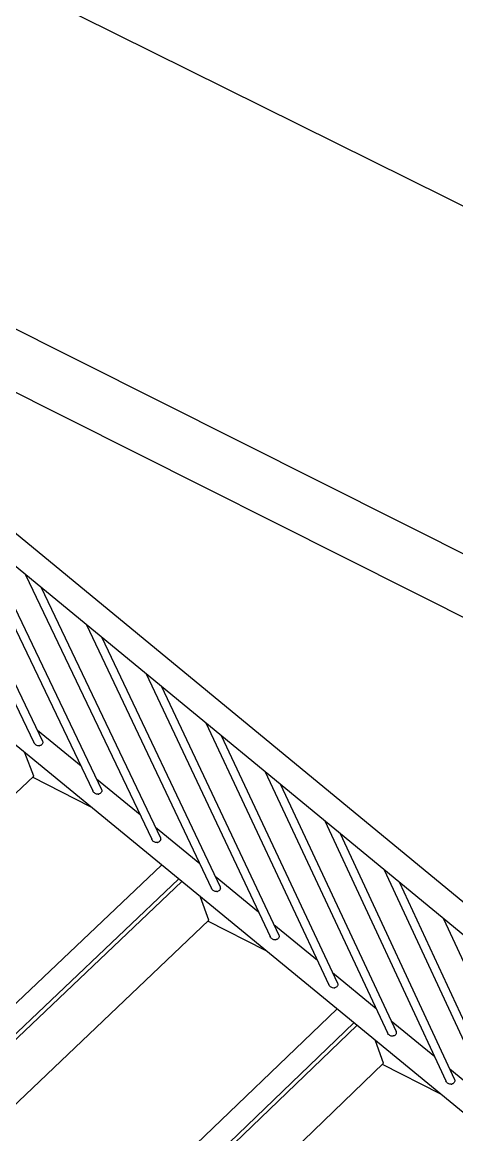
# Model space of a CAD drawing. Header units: millimetres. Extents: x 13967 to 26400, y -11617 to -3396.
# Drawn here: x 16043 to 16249, y -6279 to -5751 of the extents above; entities that cross this region are included whole.
import ezdxf

# ---------------------------------------------------------------- set-up
doc = ezdxf.new("R2010")
doc.units = ezdxf.units.MM
doc.header["$MEASUREMENT"] = 0
for name, color, linetype in [('NewA-Ee_25_10-M_WallsInternal', 7, 'Continuous'), ('NewA-Ee_35_10-M_StairsInternal', 7, 'Continuous'), ('NewA-Ss_25_15_60_05-M_BalustradeAndGuardingSystems', 7, 'Continuous')]:
    doc.layers.add(name, color=color, linetype=linetype)

# ---------------------------------------------------------------- blocks, each defined once
blk = doc.blocks.new('Section Elem_35_1', base_point=(20019.04, -7720.32))
at = {"layer": 'NewA-Ee_25_10-M_WallsInternal', "linetype": 'Continuous'}
blk.add_line((15661.63, -5545.98), (16544.39, -5983.76), dxfattribs=at)
blk = doc.blocks.new('Section Elem_52_1', base_point=(20019.04, -7720.32))
at = {"layer": 'NewA-Ee_25_10-M_WallsInternal', "linetype": 'Continuous'}
for p, q in [((15545.1, -5648.79), (16430.95, -6093.27)), ((15523.81, -5667.58), (16433.8, -6125.15))]:
    blk.add_line(p, q, dxfattribs=at)
blk = doc.blocks.new('Section Elem_106_1', base_point=(20019.04, -7720.32))
at = {"layer": 'NewA-Ee_35_10-M_StairsInternal', "linetype": 'Continuous'}
for p, q in [((16048.11, -6108.92), (16043.96, -6097.87)), ((16048.11, -6108.92), (15925.68, -6224.25)), ((16075.06, -6123.4), (16047.58, -6109.41)), ((16108.69, -6151.02), (15982.56, -6270.67)), ((16116.8, -6157.67), (15990.75, -6277.36)), ((16118.3, -6158.9), (15992.26, -6278.59)), ((16131.21, -6177.1), (16127.21, -6166.22)), ((16131.21, -6177.1), (16009.66, -6292.79)), ((16158.09, -6191.57), (16130.7, -6177.6)), ((16191.91, -6219.33), (16066.69, -6339.34)), ((16199.92, -6225.91), (16074.79, -6345.95)), ((16201.39, -6227.12), (16076.28, -6347.17)), ((16214.03, -6245.04), (16210.17, -6234.32)), ((16214.03, -6245.04), (16093.34, -6361.09)), ((16240.83, -6259.5), (16213.51, -6245.54))]:
    blk.add_line(p, q, dxfattribs=at)
blk = doc.blocks.new('Section Elem_245_1', base_point=(20019.04, -7720.32))
at = {"layer": 'NewA-Ss_25_15_60_05-M_BalustradeAndGuardingSystems', "linetype": 'Continuous'}
for p, q in [((15862.66, -5848.21), (16306.12, -6213.22)), ((16297.53, -6221.79), (15848.49, -5852.34)), ((16364.83, -6361.29), (15761.76, -5866.2)), ((15987.5, -5966.71), (16048.2, -6092.96)), ((15994.97, -5972.85), (16052.32, -6092.28)), ((16015.92, -5990.09), (16076.15, -6115.91)), ((16023.35, -5996.2), (16080.27, -6115.23)), ((16044.3, -6013.44), (16104.07, -6138.84)), ((16051.7, -6019.53), (16108.18, -6138.15)), ((16073.08, -6037.12), (16132.38, -6162.09)), ((16080.45, -6043.18), (16136.48, -6161.4)), ((16101.39, -6060.42), (16160.23, -6184.96)), ((16108.73, -6066.45), (16164.33, -6184.26)), ((16129.67, -6083.68), (16188.05, -6207.8)), ((16070.56, -6104.23), (16049.92, -6087.28)), ((16136.98, -6089.69), (16192.14, -6207.1)), ((16048.2, -6092.96), (16048.15, -6092.85)), ((16048.4, -6093.32), (16048.2, -6092.96)), ((16048.65, -6093.64), (16048.4, -6093.32)), ((16048.95, -6093.93), (16048.65, -6093.64)), ((16049.28, -6094.16), (16048.95, -6093.93)), ((16049.64, -6094.34), (16049.28, -6094.16)), ((16050.01, -6094.45), (16049.64, -6094.34)), ((16050.39, -6094.5), (16050.01, -6094.45)), ((16050.75, -6094.48), (16050.39, -6094.5)), ((16050.75, -6094.48), (16051.01, -6094.41)), ((16051.1, -6094.4), (16051.01, -6094.41)), ((16051.43, -6094.29), (16051.1, -6094.4)), ((16051.73, -6094.13), (16051.43, -6094.29)), ((16051.98, -6093.91), (16051.73, -6094.13)), ((16052.19, -6093.69), (16051.98, -6093.91)), ((16052.34, -6093.44), (16052.19, -6093.69)), ((16052.26, -6092.18), (16052.32, -6092.28)), ((16052.32, -6092.28), (16052.43, -6092.58)), ((16052.43, -6093.15), (16052.34, -6093.44)), ((16052.43, -6092.58), (16052.46, -6092.87)), ((16052.44, -6093.07), (16052.43, -6093.15)), ((16052.46, -6092.87), (16052.44, -6093.07)), ((16157.92, -6106.92), (16215.84, -6230.62)), ((16098.52, -6127.2), (16077.88, -6110.25)), ((16076.15, -6115.91), (16076.11, -6115.8)), ((16076.35, -6116.27), (16076.15, -6115.91)), ((16076.61, -6116.6), (16076.35, -6116.27)), ((16076.9, -6116.88), (16076.61, -6116.6)), ((16077.24, -6117.11), (16076.9, -6116.88)), ((16077.59, -6117.29), (16077.24, -6117.11)), ((16077.96, -6117.4), (16077.59, -6117.29)), ((16078.34, -6117.45), (16077.96, -6117.4)), ((16078.7, -6117.43), (16078.34, -6117.45)), ((16078.7, -6117.43), (16078.96, -6117.36)), ((16079.05, -6117.35), (16078.96, -6117.36)), ((16079.38, -6117.24), (16079.05, -6117.35)), ((16079.68, -6117.08), (16079.38, -6117.24)), ((16079.93, -6116.86), (16079.68, -6117.08)), ((16080.14, -6116.64), (16079.93, -6116.86)), ((16080.29, -6116.39), (16080.14, -6116.64)), ((16080.27, -6115.23), (16080.37, -6115.53)), ((16080.38, -6116.1), (16080.29, -6116.39)), ((16080.37, -6115.53), (16080.41, -6115.82)), ((16080.41, -6115.82), (16080.38, -6116.02)), ((16080.38, -6116.02), (16080.38, -6116.1)), ((16165.19, -6112.9), (16219.92, -6229.92)), ((16126.88, -6150.49), (16105.81, -6133.19)), ((16186.13, -6130.13), (16243.59, -6253.41)), ((16104.07, -6138.84), (16104.03, -6138.73)), ((16104.27, -6139.2), (16104.07, -6138.84)), ((16108.12, -6138.06), (16108.18, -6138.15)), ((16108.18, -6138.15), (16108.28, -6138.45)), ((16108.28, -6138.45), (16108.32, -6138.74)), ((16108.32, -6138.74), (16108.29, -6138.95)), ((16108.29, -6138.95), (16108.29, -6139.02)), ((16193.37, -6136.09), (16247.66, -6252.7)), ((16104.53, -6139.52), (16104.27, -6139.2)), ((16104.82, -6139.81), (16104.53, -6139.52)), ((16105.16, -6140.04), (16104.82, -6139.81)), ((16105.51, -6140.21), (16105.16, -6140.04)), ((16105.88, -6140.33), (16105.51, -6140.21)), ((16106.25, -6140.37), (16105.88, -6140.33)), ((16106.62, -6140.35), (16106.25, -6140.37)), ((16106.62, -6140.35), (16106.88, -6140.29)), ((16106.97, -6140.28), (16106.88, -6140.29)), ((16107.3, -6140.17), (16106.97, -6140.28)), ((16107.59, -6140), (16107.3, -6140.17)), ((16107.84, -6139.78), (16107.59, -6140)), ((16108.05, -6139.56), (16107.84, -6139.78)), ((16108.2, -6139.31), (16108.05, -6139.56)), ((16108.29, -6139.02), (16108.2, -6139.31)), ((16214.3, -6153.31), (16271.31, -6276.17)), ((16154.77, -6173.4), (16134.14, -6156.45)), ((16221.51, -6159.24), (16275.37, -6275.46)), ((16132.38, -6162.09), (16132.34, -6161.97)), ((16132.58, -6162.45), (16132.38, -6162.09)), ((16132.84, -6162.77), (16132.58, -6162.45)), ((16133.14, -6163.05), (16132.84, -6162.77)), ((16133.47, -6163.29), (16133.14, -6163.05)), ((16133.82, -6163.46), (16133.47, -6163.29)), ((16134.19, -6163.58), (16133.82, -6163.46)), ((16134.57, -6163.62), (16134.19, -6163.58)), ((16134.93, -6163.6), (16134.57, -6163.62)), ((16134.93, -6163.6), (16135.19, -6163.53)), ((16135.28, -6163.52), (16135.19, -6163.53)), ((16135.61, -6163.41), (16135.28, -6163.52)), ((16135.9, -6163.25), (16135.61, -6163.41)), ((16136.15, -6163.03), (16135.9, -6163.25)), ((16136.36, -6162.81), (16136.15, -6163.03)), ((16136.51, -6162.55), (16136.36, -6162.81)), ((16136.43, -6161.31), (16136.48, -6161.4)), ((16136.48, -6161.4), (16136.59, -6161.7)), ((16136.6, -6162.27), (16136.51, -6162.55)), ((16136.59, -6161.7), (16136.63, -6161.99)), ((16136.63, -6161.99), (16136.6, -6162.19)), ((16136.6, -6162.19), (16136.6, -6162.27)), ((16182.63, -6196.28), (16162, -6179.33)), ((16242.44, -6176.47), (16299, -6298.9)), ((16160.23, -6184.96), (16160.19, -6184.84)), ((16160.44, -6185.32), (16160.23, -6184.96)), ((16160.69, -6185.64), (16160.44, -6185.32)), ((16160.99, -6185.92), (16160.69, -6185.64)), ((16161.32, -6186.16), (16160.99, -6185.92)), ((16161.67, -6186.33), (16161.32, -6186.16)), ((16162.04, -6186.44), (16161.67, -6186.33)), ((16162.42, -6186.49), (16162.04, -6186.44)), ((16162.78, -6186.47), (16163.04, -6186.4)), ((16163.12, -6186.39), (16163.04, -6186.4)), ((16163.46, -6186.28), (16163.12, -6186.39)), ((16163.75, -6186.11), (16163.46, -6186.28)), ((16164, -6185.9), (16163.75, -6186.11)), ((16164.21, -6185.68), (16164, -6185.9)), ((16164.36, -6185.42), (16164.21, -6185.68)), ((16164.28, -6184.18), (16164.33, -6184.26)), ((16164.33, -6184.26), (16164.44, -6184.56)), ((16164.44, -6185.13), (16164.36, -6185.42)), ((16164.44, -6184.56), (16164.47, -6184.85)), ((16164.45, -6185.06), (16164.44, -6185.13)), ((16164.47, -6184.85), (16164.45, -6185.06)), ((16162.78, -6186.47), (16162.42, -6186.49)), ((16210.46, -6219.13), (16189.83, -6202.19)), ((16192.14, -6207.1), (16192.25, -6207.4)), ((16192.25, -6207.4), (16192.28, -6207.69)), ((16188.05, -6207.8), (16188.01, -6207.68)), ((16188.26, -6208.16), (16188.05, -6207.8)), ((16188.51, -6208.48), (16188.26, -6208.16)), ((16188.81, -6208.77), (16188.51, -6208.48)), ((16189.14, -6209), (16188.81, -6208.77)), ((16189.49, -6209.17), (16189.14, -6209)), ((16189.86, -6209.29), (16189.49, -6209.17)), ((16190.23, -6209.33), (16189.86, -6209.29)), ((16190.59, -6209.31), (16190.23, -6209.33)), ((16190.59, -6209.31), (16190.85, -6209.24)), ((16190.94, -6209.23), (16190.85, -6209.24)), ((16191.27, -6209.12), (16190.94, -6209.23)), ((16191.56, -6208.95), (16191.27, -6209.12)), ((16191.81, -6208.74), (16191.56, -6208.95)), ((16192.02, -6208.52), (16191.81, -6208.74)), ((16192.17, -6208.26), (16192.02, -6208.52)), ((16192.26, -6207.97), (16192.17, -6208.26)), ((16192.28, -6207.69), (16192.26, -6207.9)), ((16192.26, -6207.9), (16192.26, -6207.97)), ((16238.26, -6241.96), (16217.63, -6225.02)), ((16215.84, -6230.62), (16215.79, -6230.5)), ((16216.04, -6230.97), (16215.84, -6230.62)), ((16216.29, -6231.3), (16216.04, -6230.97)), ((16216.59, -6231.58), (16216.29, -6231.3)), ((16216.92, -6231.81), (16216.59, -6231.58)), ((16217.28, -6231.99), (16216.92, -6231.81)), ((16217.64, -6232.1), (16217.28, -6231.99)), ((16218.01, -6232.14), (16217.64, -6232.1)), ((16218.38, -6232.12), (16218.01, -6232.14)), ((16218.38, -6232.12), (16218.64, -6232.06)), ((16218.72, -6232.04), (16218.64, -6232.06)), ((16219.05, -6231.93), (16218.72, -6232.04)), ((16219.34, -6231.77), (16219.05, -6231.93)), ((16219.59, -6231.55), (16219.34, -6231.77)), ((16219.8, -6231.33), (16219.59, -6231.55)), ((16219.95, -6231.07), (16219.8, -6231.33)), ((16219.87, -6229.83), (16219.92, -6229.92)), ((16219.92, -6229.92), (16220.03, -6230.21)), ((16220.03, -6230.78), (16219.95, -6231.07)), ((16220.03, -6230.21), (16220.06, -6230.5)), ((16220.04, -6230.71), (16220.03, -6230.78)), ((16220.06, -6230.5), (16220.04, -6230.71)), ((16266.02, -6264.76), (16245.39, -6247.82)), ((16243.59, -6253.41), (16243.55, -6253.28)), ((16243.79, -6253.76), (16243.59, -6253.41)), ((16244.05, -6254.08), (16243.79, -6253.76)), ((16244.34, -6254.37), (16244.05, -6254.08)), ((16244.67, -6254.6), (16244.34, -6254.37)), ((16245.03, -6254.77), (16244.67, -6254.6)), ((16245.39, -6254.89), (16245.03, -6254.77)), ((16245.76, -6254.93), (16245.39, -6254.89)), ((16246.13, -6254.91), (16245.76, -6254.93)), ((16246.13, -6254.91), (16246.38, -6254.84)), ((16246.47, -6254.83), (16246.38, -6254.84)), ((16246.8, -6254.72), (16246.47, -6254.83)), ((16247.09, -6254.55), (16246.8, -6254.72)), ((16247.34, -6254.33), (16247.09, -6254.55)), ((16247.55, -6254.11), (16247.34, -6254.33)), ((16247.7, -6253.86), (16247.55, -6254.11)), ((16247.61, -6252.62), (16247.66, -6252.7)), ((16247.66, -6252.7), (16247.77, -6253)), ((16247.78, -6253.57), (16247.7, -6253.86)), ((16247.77, -6253), (16247.81, -6253.29)), ((16247.81, -6253.29), (16247.78, -6253.49)), ((16247.78, -6253.49), (16247.78, -6253.57))]:
    blk.add_line(p, q, dxfattribs=at)

msp = doc.modelspace()

# ---------------------------------------------------------------- block references
at = {"layer": 'NewA-Ee_25_10-M_WallsInternal', "lineweight": 0}
for name in ['Section Elem_35_1', 'Section Elem_52_1']:
    msp.add_blockref(name, (20019.04, -7720.32), dxfattribs=at)
at = {"layer": 'NewA-Ee_35_10-M_StairsInternal', "lineweight": 0}
msp.add_blockref('Section Elem_106_1', (20019.04, -7720.32), dxfattribs=at)
at = {"layer": 'NewA-Ss_25_15_60_05-M_BalustradeAndGuardingSystems', "lineweight": 0}
msp.add_blockref('Section Elem_245_1', (20019.04, -7720.32), dxfattribs=at)

doc.saveas('drawing.dxf')
